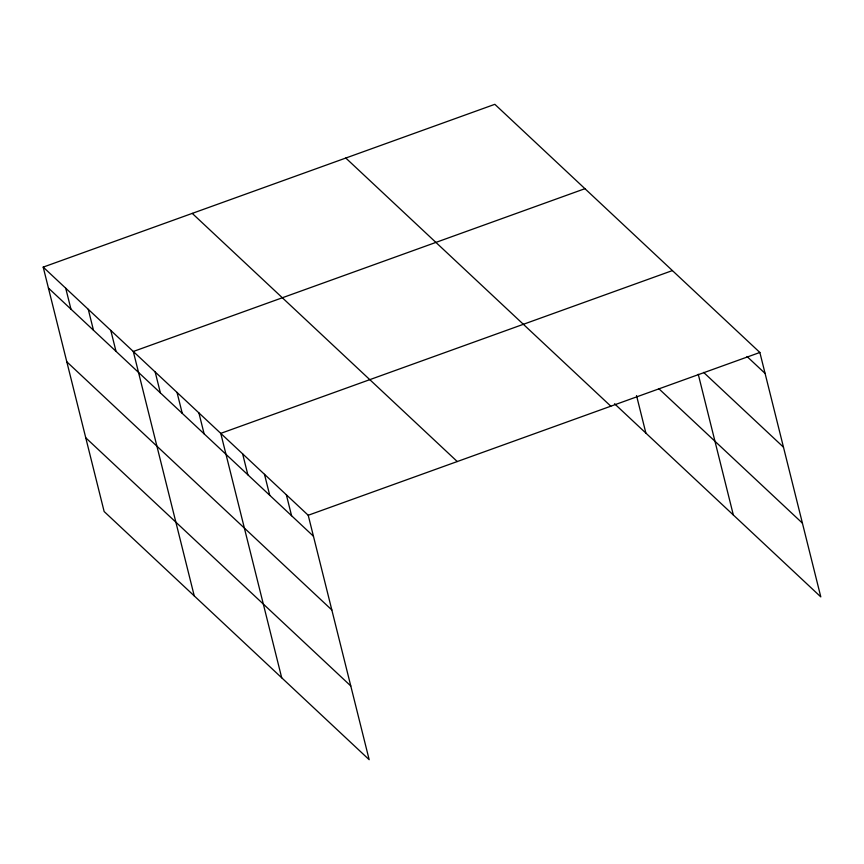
<?xml version="1.0" encoding="UTF-8"?>
<svg xmlns="http://www.w3.org/2000/svg" width="864" height="864" viewBox="0 0 864 864"><rect width="100%" height="100%" fill="white"/><g stroke="black" fill="none" stroke-linecap="round" stroke-linejoin="round"><path stroke-width="1.3" d="M43.2 267.116L308.221 515.268L369.166 759.683L104.144 511.531L43.2 267.116L494.834 104.317L759.856 352.469L820.8 596.884L614.542 403.758M584.939 188.687L133.304 351.486L194.249 595.901M672.397 270.583L220.763 433.372L281.707 677.797M308.221 515.268L759.856 352.469M747.025 356.508L765.083 373.421M703.62 372.395L783.464 447.163M658.865 388.735L802.418 523.141M345.794 158.036L610.816 406.188M192.24 213.386L457.261 461.549M48.427 288.058L313.448 536.22M66.809 361.811L331.83 609.962M85.752 437.789L350.773 685.94M698.263 374.285L733.342 514.998M636.53 395.582L645.883 433.102M286.362 494.791L291.578 515.743M264.492 474.325L269.719 495.266M242.633 453.848L247.849 474.8M198.904 412.906L204.12 433.847M177.034 392.429L182.261 413.381M155.174 371.963L160.391 392.904M110.786 330.394L116.003 351.346M88.258 309.301L93.474 330.242M65.729 288.209L70.945 309.15"/></g></svg>
